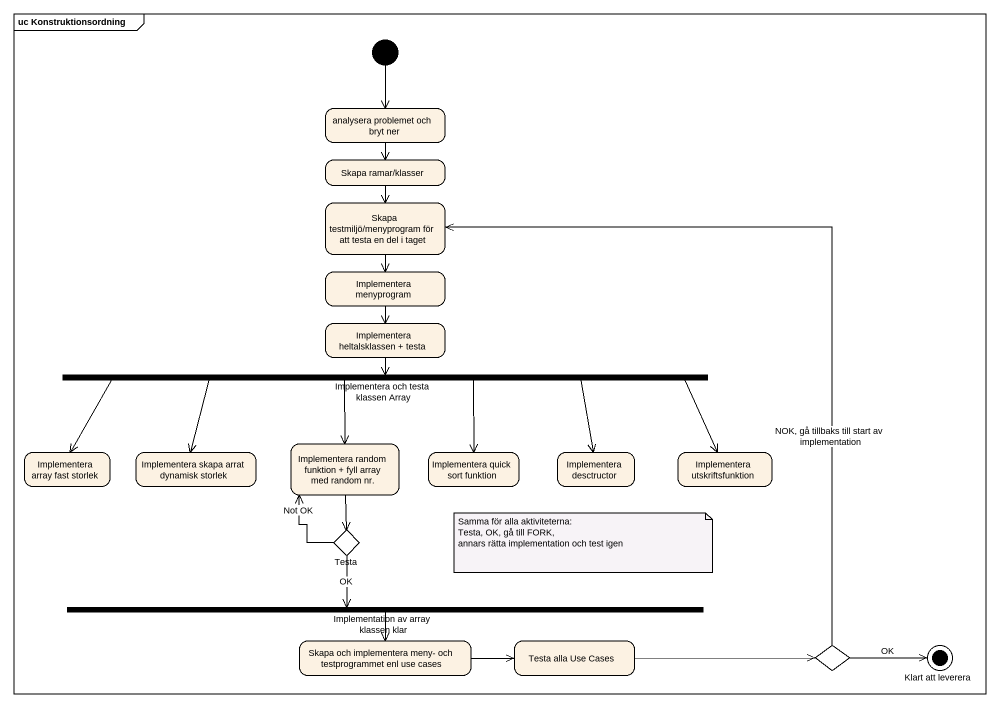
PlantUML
@startuml
mainframe uc Konstruktionsordning
hide empty description
state "analysera problemet och bryt ner" as analysera_problemet_och
state "Skapa ramar/klasser" as Skapa_ramar_klasser
state "Skapa testmiljö/menyprogram för att testa en del i taget" as Skapa_testmiljö_menyprogram
state "Implementera menyprogram" as Implementera_menyprogram
state "Implementera heltalsklassen + testa" as Implementera_heltalsklassen
state "Implementera och testa klassen Array" as Implementera_och_testa <<fork>>
state "Implementera random funktion + fyll array med random nr." as Implementera_random
state "Implementera array fast storlek" as Implementera_array_fast
state "Implementera skapa arrat dynamisk storlek" as Implementera_skapa_arrat
state "Implementera quick sort funktion" as Implementera_quick_sort
state "Implementera desctructor" as Implementera_desctructor
state "Implementera utskriftsfunktion" as Implementera
state Testa <<choice>>
state "Implementation av array klassen klar" as Implementation_av_array <<fork>>
state "Skapa och implementera meny- och testprogrammet enl use cases" as Skapa_och_implementera_meny
state "Testa alla Use Cases" as Testa_alla_Use_Cases
state choice1 <<choice>>
state "Klart att leverera" as Klart_att_leverera <<end>>
[*] --> analysera_problemet_och
analysera_problemet_och --> Skapa_ramar_klasser
Skapa_ramar_klasser --> Skapa_testmiljö_menyprogram
Skapa_testmiljö_menyprogram --> Implementera_menyprogram
Implementera_menyprogram --> Implementera_heltalsklassen
Implementera_heltalsklassen --> Implementera_och_testa
Implementera_och_testa --> Implementera_random
Implementera_och_testa -left-> Implementera_array_fast
Implementera_och_testa -left-> Implementera_skapa_arrat
Implementera_och_testa --> Implementera_quick_sort
Implementera_och_testa -right-> Implementera_desctructor
Implementera_och_testa -right-> Implementera
Implementera_random --> Testa
Testa -up-> Implementera_random : Not OK
Testa --> Implementation_av_array : OK
Implementation_av_array --> Skapa_och_implementera_meny
Skapa_och_implementera_meny -right-> Testa_alla_Use_Cases
Testa_alla_Use_Cases -right-> choice1
choice1 -up-> Skapa_testmiljö_menyprogram : NOK, gå tillbaks till start av implementation
choice1 -right-> Klart_att_leverera : OK
note as N1
  Samma för alla aktiviteterna:
  Testa, OK, gå till FORK,
  annars rätta implementation och test igen
end note
@enduml
